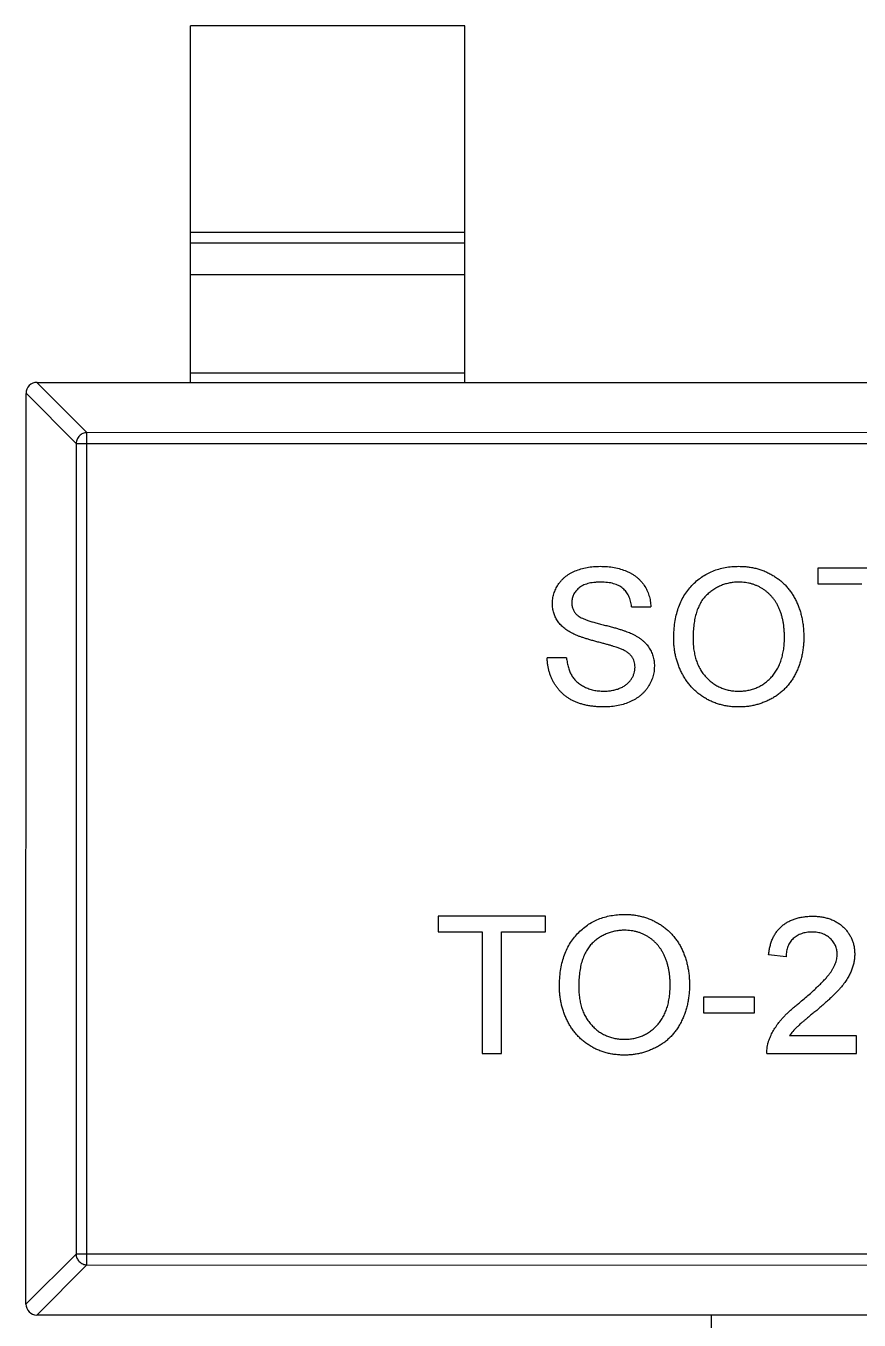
# Model space of a CAD drawing. Header units: millimetres. Extents: x 453.6 to 545.9, y 214.7 to 294.3.
# Drawn here: x 494.655 to 496.174, y 275.284 to 277.643 of the extents above; entities that cross this region are included whole.
import ezdxf

# ---------------------------------------------------------------- set-up
doc = ezdxf.new("R2010")
doc.units = ezdxf.units.MM
doc.header["$LTSCALE"] = 30.734
doc.layers.get('0').update_dxf_attribs({"linetype": 'CONTINUOUS'})

msp = doc.modelspace()

# ---------------------------------------------------------------- linework, layer by layer
at = {"linetype": 'Continuous'}
for p, q in [((494.9551, 276.9929), (494.9552, 277.6429)), ((495.4552, 277.6428), (494.9552, 277.6429)), ((495.4551, 276.9928), (495.4552, 277.6428)), ((494.9551, 277.2668), (495.4551, 277.2667)), ((495.4551, 277.2469), (494.9551, 277.247)), ((495.4551, 277.1889), (494.9551, 277.189)), ((494.9551, 277.0107), (495.4551, 277.0106)), ((494.6548, 275.313), (494.6551, 276.973)), ((494.7465, 276.8818), (494.6551, 276.9733)), ((494.6748, 276.993), (494.7662, 276.9015)), ((494.6751, 276.993), (497.6351, 276.9925)), ((494.7659, 275.3844), (494.7662, 276.9015)), ((497.544, 276.901), (494.7662, 276.9015)), ((494.7465, 276.8818), (494.7462, 275.4041)), ((494.7465, 276.8818), (497.5637, 276.8813)), ((496.099, 276.6546), (496.099, 276.6257)), ((496.2945, 276.6545), (496.099, 276.6546)), ((496.099, 276.6257), (496.1791, 276.6257)), ((495.7592, 276.5841), (495.7945, 276.5841)), ((495.6406, 276.4912), (495.6054, 276.4912)), ((495.4066, 276.0201), (495.4065, 275.9912)), ((495.6021, 276.02), (495.4066, 276.0201)), ((495.6021, 275.9912), (495.6021, 276.02)), ((495.4065, 275.9912), (495.4867, 275.9912)), ((495.4867, 275.9912), (495.4866, 275.77)), ((495.5219, 275.77), (495.5219, 275.9912)), ((495.5219, 275.9912), (495.6021, 275.9912)), ((496.0412, 275.9462), (496.0091, 275.9494)), ((495.8905, 275.8725), (495.8905, 275.8437)), ((495.9835, 275.8725), (495.8905, 275.8725)), ((495.9834, 275.8437), (495.9835, 275.8725)), ((495.8905, 275.8437), (495.9834, 275.8437)), ((496.1693, 275.802), (496.047, 275.802)), ((496.1693, 275.7699), (496.1693, 275.802)), ((495.4866, 275.77), (495.5219, 275.77)), ((496.0059, 275.77), (496.1693, 275.7699)), ((494.6548, 275.3127), (494.7462, 275.4041)), ((497.5634, 275.4036), (494.7462, 275.4041)), ((494.7659, 275.3844), (494.6745, 275.293)), ((494.7659, 275.3844), (497.5437, 275.3839)), ((497.6348, 275.2925), (494.6748, 275.293)), ((495.9047, 274.6428), (495.9048, 275.2928))]:
    msp.add_line(p, q, dxfattribs=at)
for centre, start, end in [((494.6751, 276.973), 89.9899, 179.9899), ((494.6748, 275.313), 179.9899, 269.9899)]:
    msp.add_arc(centre, 0.02, start, end, dxfattribs=at)
for points, knots in [([(494.7662, 276.9015), (494.7637, 276.9015), (494.7586, 276.9003), (494.7521, 276.8959), (494.7477, 276.8895), (494.7466, 276.8844), (494.7465, 276.8818)], [0, 0, 0, 0, 0.249032, 0.5, 0.750968, 1, 1, 1, 1]), ([(495.615, 276.5894), (495.6151, 276.5925), (495.6153, 276.5986), (495.6174, 276.6077), (495.6208, 276.6164), (495.6246, 276.6233), (495.6283, 276.6285), (495.6314, 276.6323), (495.6349, 276.6358), (495.6386, 276.639), (495.6427, 276.642), (495.6469, 276.6448), (495.6516, 276.6472), (495.6582, 276.6502), (495.667, 276.6533), (495.6781, 276.6559), (495.6898, 276.6575), (495.6977, 276.6577), (495.7018, 276.6578)], [0, 0, 0, 0, 0.074995, 0.149165, 0.223664, 0.300412, 0.33957, 0.378921, 0.418096, 0.45823, 0.498427, 0.539708, 0.582216, 0.625824, 0.715481, 0.807384, 0.901634, 1, 1, 1, 1]), ([(495.7018, 276.6578), (495.7062, 276.6577), (495.7149, 276.6575), (495.7275, 276.6559), (495.7392, 276.653), (495.7484, 276.6499), (495.7552, 276.6466), (495.76, 276.6441), (495.7645, 276.6412), (495.7687, 276.6381), (495.7726, 276.6347), (495.7761, 276.631), (495.7795, 276.6272), (495.7834, 276.6216), (495.7876, 276.6142), (495.7912, 276.6047), (495.7937, 276.5946), (495.7942, 276.5876), (495.7945, 276.5841)], [0, 0, 0, 0, 0.100475, 0.195644, 0.286083, 0.372983, 0.415026, 0.456052, 0.495939, 0.535566, 0.574087, 0.612519, 0.651081, 0.689513, 0.766237, 0.84235, 0.919974, 1, 1, 1, 1]), ([(495.8361, 276.5263), (495.8362, 276.5313), (495.8364, 276.5411), (495.838, 276.5553), (495.8405, 276.5687), (495.8442, 276.5812), (495.8489, 276.5929), (495.8545, 276.6038), (495.8614, 276.6138), (495.8691, 276.623), (495.8777, 276.6311), (495.8869, 276.6383), (495.8968, 276.6443), (495.9072, 276.6493), (495.9183, 276.6531), (495.93, 276.6558), (495.9422, 276.6575), (495.9506, 276.6577), (495.9549, 276.6578)], [0, 0, 0, 0, 0.075226, 0.146575, 0.2145, 0.27953, 0.342403, 0.403496, 0.463762, 0.523864, 0.583252, 0.641302, 0.698898, 0.756295, 0.814628, 0.874325, 0.935783, 1, 1, 1, 1]), ([(495.9549, 276.6578), (495.9577, 276.6577), (495.9633, 276.6576), (495.9716, 276.6569), (495.9797, 276.6556), (495.9875, 276.6538), (495.9952, 276.6514), (496.0026, 276.6487), (496.0098, 276.6453), (496.0168, 276.6414), (496.0235, 276.6371), (496.0298, 276.6324), (496.0357, 276.6273), (496.0412, 276.6218), (496.0462, 276.6158), (496.0509, 276.6095), (496.0551, 276.6028), (496.0589, 276.5956), (496.0623, 276.5882), (496.0652, 276.5805), (496.0677, 276.5725), (496.0698, 276.5643), (496.0713, 276.5559), (496.0725, 276.5472), (496.0731, 276.5382), (496.0733, 276.5322), (496.0733, 276.5292)], [0, 0, 0, 0, 0.043099, 0.085587, 0.126908, 0.167967, 0.20845, 0.249025, 0.289281, 0.33001, 0.370598, 0.410466, 0.450033, 0.489688, 0.529116, 0.569037, 0.609703, 0.650759, 0.692509, 0.734219, 0.776707, 0.819552, 0.863351, 0.907839, 0.953334, 1, 1, 1, 1]), ([(495.7032, 276.629), (495.701, 276.629), (495.6967, 276.6289), (495.6904, 276.6283), (495.6847, 276.6275), (495.6794, 276.6263), (495.6746, 276.6248), (495.6702, 276.623), (495.6663, 276.6207), (495.6629, 276.6181), (495.6599, 276.6153), (495.6574, 276.6123), (495.6551, 276.6093), (495.6533, 276.606), (495.6519, 276.6026), (495.651, 276.5991), (495.6503, 276.5954), (495.6503, 276.593), (495.6502, 276.5917)], [0, 0, 0, 0, 0.091511, 0.177143, 0.257108, 0.331198, 0.400592, 0.465625, 0.526973, 0.585443, 0.641399, 0.695044, 0.746782, 0.796959, 0.847545, 0.897439, 0.947649, 1, 1, 1, 1]), ([(495.7592, 276.5841), (495.759, 276.5859), (495.7586, 276.5894), (495.7575, 276.5945), (495.7559, 276.5992), (495.7542, 276.6036), (495.752, 276.6076), (495.7495, 276.6113), (495.7466, 276.6146), (495.7433, 276.6177), (495.7397, 276.6204), (495.7357, 276.6227), (495.7312, 276.6246), (495.7264, 276.6262), (495.7212, 276.6275), (495.7155, 276.6284), (495.7095, 276.6288), (495.7053, 276.6289), (495.7032, 276.629)], [0, 0, 0, 0, 0.067155, 0.131403, 0.192732, 0.251253, 0.307704, 0.362699, 0.417778, 0.472304, 0.527873, 0.58523, 0.645057, 0.707952, 0.774434, 0.84494, 0.920404, 1, 1, 1, 1]), ([(495.9551, 276.6289), (495.9523, 276.6289), (495.9467, 276.6288), (495.9386, 276.6275), (495.9307, 276.6257), (495.9231, 276.6232), (495.9159, 276.6198), (495.909, 276.6156), (495.9023, 276.6108), (495.8959, 276.6053), (495.89, 276.5989), (495.885, 276.5913), (495.8808, 276.5828), (495.8773, 276.5733), (495.8746, 276.5629), (495.8728, 276.5514), (495.8716, 276.539), (495.8715, 276.5304), (495.8714, 276.5259)], [0, 0, 0, 0, 0.055943, 0.110382, 0.164048, 0.216759, 0.269601, 0.323009, 0.377581, 0.433449, 0.490922, 0.550625, 0.613117, 0.679861, 0.751358, 0.828261, 0.910795, 1, 1, 1, 1]), ([(496.0381, 276.5294), (496.038, 276.5319), (496.038, 276.5367), (496.0374, 276.5439), (496.0367, 276.5508), (496.0356, 276.5575), (496.0341, 276.5639), (496.0325, 276.5702), (496.0304, 276.5761), (496.0281, 276.5818), (496.0254, 276.5873), (496.0225, 276.5924), (496.0192, 276.5972), (496.0157, 276.6018), (496.0118, 276.6059), (496.0077, 276.6098), (496.0033, 276.6134), (495.9986, 276.6166), (495.9937, 276.6195), (495.9886, 276.622), (495.9834, 276.6242), (495.978, 276.6259), (495.9725, 276.6272), (495.9668, 276.6283), (495.961, 276.6288), (495.9571, 276.6289), (495.9551, 276.6289)], [0, 0, 0, 0, 0.050852, 0.099752, 0.147438, 0.194086, 0.239171, 0.28334, 0.326577, 0.368936, 0.410572, 0.451051, 0.490877, 0.530044, 0.568937, 0.607578, 0.64642, 0.685679, 0.724799, 0.763513, 0.802173, 0.84074, 0.879649, 0.919071, 0.959098, 1, 1, 1, 1]), ([(495.6519, 276.5353), (495.6489, 276.5369), (495.6433, 276.54), (495.6356, 276.5455), (495.6292, 276.5516), (495.624, 276.5583), (495.6199, 276.5654), (495.6171, 276.5731), (495.6153, 276.5811), (495.6151, 276.5866), (495.615, 276.5894)], [0, 0, 0, 0, 0.144805, 0.279512, 0.406394, 0.527502, 0.645393, 0.761885, 0.878942, 1, 1, 1, 1]), ([(495.6502, 276.5917), (495.6503, 276.5895), (495.6505, 276.5854), (495.6523, 276.5794), (495.6551, 276.574), (495.6578, 276.5711), (495.6592, 276.5696)], [0, 0, 0, 0, 0.262741, 0.509957, 0.753327, 1, 1, 1, 1]), ([(495.6592, 276.5696), (495.6601, 276.5689), (495.662, 276.5672), (495.6656, 276.565), (495.67, 276.5629), (495.6753, 276.5607), (495.6815, 276.5585), (495.6886, 276.5562), (495.6965, 276.554), (495.7051, 276.5518), (495.7138, 276.5497), (495.7221, 276.5475), (495.7297, 276.5455), (495.7366, 276.5435), (495.7428, 276.5415), (495.7483, 276.5396), (495.7531, 276.5378), (495.7561, 276.5366), (495.7575, 276.536)], [0, 0, 0, 0, 0.032743, 0.07241, 0.119611, 0.174673, 0.237345, 0.308352, 0.38763, 0.474784, 0.563332, 0.645136, 0.720203, 0.789134, 0.851497, 0.907331, 0.956969, 1, 1, 1, 1]), ([(495.739, 276.5076), (495.7381, 276.508), (495.7361, 276.5088), (495.7327, 276.5099), (495.7286, 276.5113), (495.7239, 276.5127), (495.7184, 276.5143), (495.7122, 276.516), (495.7053, 276.5178), (495.6979, 276.5198), (495.6905, 276.5217), (495.6833, 276.5237), (495.6768, 276.5258), (495.6708, 276.5277), (495.6653, 276.5296), (495.6603, 276.5315), (495.6559, 276.5334), (495.6532, 276.5347), (495.6519, 276.5353)], [0, 0, 0, 0, 0.0312, 0.070487, 0.117215, 0.171576, 0.234122, 0.303963, 0.382156, 0.467646, 0.554335, 0.635074, 0.710037, 0.779092, 0.842966, 0.901001, 0.953246, 1, 1, 1, 1]), ([(495.7575, 276.536), (495.7593, 276.5352), (495.7628, 276.5336), (495.7678, 276.5308), (495.7725, 276.5279), (495.7768, 276.5248), (495.7807, 276.5216), (495.7843, 276.5182), (495.7875, 276.5146), (495.7903, 276.5108), (495.7928, 276.5069), (495.795, 276.5029), (495.7967, 276.4987), (495.7983, 276.4943), (495.7994, 276.4898), (495.8003, 276.4852), (495.8008, 276.4804), (495.8008, 276.4772), (495.8009, 276.4756)], [0, 0, 0, 0, 0.074931, 0.147078, 0.216364, 0.282503, 0.346688, 0.408836, 0.469262, 0.528432, 0.587001, 0.644416, 0.702189, 0.759767, 0.81849, 0.877633, 0.93802, 1, 1, 1, 1]), ([(495.9547, 276.4014), (495.9518, 276.4014), (495.9461, 276.4015), (495.9377, 276.4023), (495.9295, 276.4036), (495.9216, 276.4055), (495.9138, 276.4079), (495.9063, 276.4108), (495.8991, 276.4142), (495.8921, 276.4182), (495.8854, 276.4226), (495.8791, 276.4274), (495.8733, 276.4326), (495.8679, 276.4383), (495.8628, 276.4442), (495.8582, 276.4506), (495.854, 276.4573), (495.8503, 276.4644), (495.8469, 276.4717), (495.8441, 276.4792), (495.8416, 276.4868), (495.8396, 276.4945), (495.838, 276.5023), (495.837, 276.5102), (495.8362, 276.5182), (495.8362, 276.5236), (495.8361, 276.5263)], [0, 0, 0, 0, 0.044697, 0.088534, 0.131409, 0.173814, 0.215715, 0.257247, 0.298848, 0.340604, 0.382029, 0.42297, 0.463632, 0.504048, 0.544591, 0.584964, 0.626265, 0.667979, 0.709943, 0.751382, 0.792619, 0.833948, 0.875008, 0.916446, 0.957907, 1, 1, 1, 1]), ([(495.8714, 276.5259), (495.8714, 276.5223), (495.8715, 276.5152), (495.8727, 276.505), (495.8746, 276.4953), (495.8771, 276.4862), (495.8805, 276.4777), (495.8845, 276.4697), (495.8894, 276.4624), (495.8949, 276.4558), (495.901, 276.4498), (495.9075, 276.4445), (495.9145, 276.4401), (495.9217, 276.4365), (495.9294, 276.4337), (495.9375, 276.4317), (495.9459, 276.4304), (495.9516, 276.4303), (495.9546, 276.4302)], [0, 0, 0, 0, 0.075964, 0.148125, 0.217201, 0.2833, 0.347202, 0.4093, 0.470426, 0.531588, 0.591739, 0.650258, 0.707303, 0.764208, 0.821148, 0.879119, 0.938423, 1, 1, 1, 1]), ([(495.9546, 276.4302), (495.9575, 276.4303), (495.9634, 276.4304), (495.9719, 276.4317), (495.98, 276.4337), (495.9878, 276.4365), (495.9951, 276.4402), (496.0021, 276.4446), (496.0085, 276.45), (496.0147, 276.456), (496.0202, 276.4628), (496.025, 276.4703), (496.029, 276.4785), (496.0324, 276.4874), (496.0349, 276.497), (496.0368, 276.5072), (496.0379, 276.5181), (496.038, 276.5256), (496.0381, 276.5294)], [0, 0, 0, 0, 0.061055, 0.119545, 0.176806, 0.232956, 0.288583, 0.344667, 0.401662, 0.46054, 0.520477, 0.581213, 0.643431, 0.707961, 0.775371, 0.846414, 0.921152, 1, 1, 1, 1]), ([(496.0733, 276.5292), (496.0733, 276.526), (496.0732, 276.5199), (496.0725, 276.5108), (496.0712, 276.502), (496.0696, 276.4935), (496.0674, 276.4852), (496.0648, 276.4771), (496.0617, 276.4692), (496.0582, 276.4617), (496.0542, 276.4545), (496.0498, 276.4477), (496.0449, 276.4414), (496.0398, 276.4355), (496.0341, 276.4301), (496.0281, 276.4251), (496.0217, 276.4206), (496.0149, 276.4166), (496.0079, 276.413), (496.0007, 276.4099), (495.9934, 276.4072), (495.9859, 276.4051), (495.9783, 276.4034), (495.9706, 276.4022), (495.9627, 276.4015), (495.9574, 276.4014), (495.9547, 276.4014)], [0, 0, 0, 0, 0.04756, 0.093962, 0.139112, 0.183626, 0.227457, 0.270703, 0.313611, 0.35626, 0.398366, 0.439557, 0.480045, 0.519888, 0.559658, 0.599421, 0.639208, 0.679668, 0.72002, 0.759859, 0.79956, 0.839199, 0.878956, 0.918794, 0.959083, 1, 1, 1, 1]), ([(495.7656, 276.4739), (495.7655, 276.4757), (495.7654, 276.4792), (495.7643, 276.4844), (495.7622, 276.4891), (495.7596, 276.4935), (495.7559, 276.4976), (495.7512, 276.5014), (495.7455, 276.5048), (495.7412, 276.5066), (495.739, 276.5076)], [0, 0, 0, 0, 0.117768, 0.230176, 0.339843, 0.450625, 0.566943, 0.696021, 0.839438, 1, 1, 1, 1]), ([(495.7101, 276.4014), (495.7073, 276.4014), (495.702, 276.4015), (495.6942, 276.402), (495.6867, 276.4028), (495.6795, 276.4039), (495.6727, 276.4054), (495.6662, 276.4073), (495.66, 276.4093), (495.6542, 276.4118), (495.6487, 276.4146), (495.6435, 276.4177), (495.6386, 276.4212), (495.6341, 276.425), (495.6297, 276.4291), (495.6258, 276.4336), (495.6221, 276.4384), (495.6187, 276.4435), (495.6158, 276.4488), (495.6131, 276.4543), (495.6108, 276.4601), (495.609, 276.466), (495.6075, 276.472), (495.6064, 276.4782), (495.6056, 276.4846), (495.6054, 276.489), (495.6054, 276.4912)], [0, 0, 0, 0, 0.052493, 0.102825, 0.151397, 0.198033, 0.242876, 0.285999, 0.327849, 0.368395, 0.407852, 0.446838, 0.485166, 0.523341, 0.561602, 0.59992, 0.638496, 0.677791, 0.71729, 0.756605, 0.796068, 0.835886, 0.875714, 0.916263, 0.95776, 1, 1, 1, 1]), ([(495.6406, 276.4912), (495.641, 276.488), (495.6417, 276.4819), (495.6438, 276.4733), (495.6465, 276.4656), (495.6498, 276.4586), (495.6542, 276.4524), (495.6595, 276.4469), (495.666, 276.4421), (495.6732, 276.4379), (495.6813, 276.4345), (495.6899, 276.432), (495.6991, 276.4305), (495.7053, 276.4304), (495.7085, 276.4303)], [0, 0, 0, 0, 0.093796, 0.180188, 0.260363, 0.334847, 0.407093, 0.481448, 0.559271, 0.64227, 0.728586, 0.815978, 0.906035, 1, 1, 1, 1]), ([(495.7085, 276.4303), (495.7113, 276.4303), (495.7168, 276.4304), (495.7248, 276.4316), (495.7323, 276.4334), (495.7392, 276.436), (495.7455, 276.4392), (495.7509, 276.4431), (495.7555, 276.4474), (495.7592, 276.4524), (495.762, 276.4576), (495.7641, 276.4629), (495.7654, 276.4684), (495.7655, 276.472), (495.7656, 276.4739)], [0, 0, 0, 0, 0.105584, 0.205868, 0.300947, 0.393002, 0.480949, 0.562874, 0.641461, 0.717742, 0.791772, 0.862716, 0.931777, 1, 1, 1, 1]), ([(495.8009, 276.4756), (495.8007, 276.4723), (495.8005, 276.4658), (495.7982, 276.4563), (495.7947, 276.447), (495.7906, 276.4396), (495.7867, 276.434), (495.7835, 276.43), (495.7799, 276.4263), (495.776, 276.4227), (495.7718, 276.4194), (495.7673, 276.4164), (495.7625, 276.4136), (495.7556, 276.4102), (495.7465, 276.4066), (495.7349, 276.4036), (495.7227, 276.4017), (495.7143, 276.4015), (495.7101, 276.4014)], [0, 0, 0, 0, 0.074816, 0.148535, 0.223872, 0.301297, 0.340894, 0.38034, 0.420127, 0.45995, 0.500831, 0.541907, 0.584439, 0.62808, 0.717267, 0.80786, 0.901925, 1, 1, 1, 1]), ([(495.6277, 275.8917), (495.6278, 275.8967), (495.6279, 275.9065), (495.6295, 275.9207), (495.6321, 275.9341), (495.6358, 275.9466), (495.6404, 275.9583), (495.6461, 275.9693), (495.6529, 275.9793), (495.6607, 275.9884), (495.6693, 275.9965), (495.6785, 276.0038), (495.6883, 276.0098), (495.6988, 276.0147), (495.7099, 276.0185), (495.7215, 276.0212), (495.7338, 276.0229), (495.7422, 276.0231), (495.7464, 276.0232)], [0, 0, 0, 0, 0.075226, 0.146575, 0.2145, 0.27953, 0.342403, 0.403496, 0.463762, 0.523864, 0.583252, 0.641302, 0.698898, 0.756295, 0.814628, 0.874325, 0.935783, 1, 1, 1, 1]), ([(495.7464, 276.0232), (495.7493, 276.0232), (495.7549, 276.0231), (495.7632, 276.0223), (495.7712, 276.021), (495.7791, 276.0192), (495.7867, 276.0169), (495.7942, 276.0141), (495.8014, 276.0107), (495.8084, 276.0068), (495.8151, 276.0026), (495.8214, 275.9978), (495.8272, 275.9927), (495.8328, 275.9872), (495.8378, 275.9812), (495.8425, 275.9749), (495.8467, 275.9682), (495.8505, 275.961), (495.8539, 275.9536), (495.8568, 275.9459), (495.8593, 275.9379), (495.8614, 275.9297), (495.8629, 275.9213), (495.8641, 275.9126), (495.8647, 275.9037), (495.8648, 275.8976), (495.8649, 275.8946)], [0, 0, 0, 0, 0.043099, 0.085587, 0.126908, 0.167967, 0.20845, 0.249025, 0.289281, 0.33001, 0.370598, 0.410466, 0.450033, 0.489688, 0.529116, 0.569037, 0.609703, 0.650759, 0.692509, 0.734219, 0.776707, 0.819552, 0.863351, 0.907839, 0.953334, 1, 1, 1, 1]), ([(496.0091, 275.9494), (496.0094, 275.9522), (496.0101, 275.9577), (496.0117, 275.9655), (496.0139, 275.9729), (496.0166, 275.9797), (496.0199, 275.986), (496.0237, 275.9919), (496.0282, 275.9972), (496.0331, 276.002), (496.0385, 276.0062), (496.0445, 276.0099), (496.0509, 276.013), (496.0577, 276.0156), (496.0649, 276.0175), (496.0726, 276.0189), (496.0808, 276.0198), (496.0864, 276.0199), (496.0892, 276.0199)], [0, 0, 0, 0, 0.070675, 0.137493, 0.201473, 0.262869, 0.32255, 0.380737, 0.43822, 0.495487, 0.553484, 0.611346, 0.670644, 0.731587, 0.794183, 0.859445, 0.928208, 1, 1, 1, 1]), ([(496.0892, 276.0199), (496.0921, 276.0199), (496.0978, 276.0198), (496.106, 276.0188), (496.1137, 276.0173), (496.121, 276.0151), (496.1279, 276.0123), (496.1342, 276.0089), (496.1401, 276.0049), (496.1455, 276.0002), (496.1503, 275.9951), (496.1546, 275.9897), (496.1581, 275.9839), (496.1611, 275.9779), (496.1634, 275.9716), (496.165, 275.965), (496.166, 275.958), (496.1661, 275.9533), (496.1662, 275.9509)], [0, 0, 0, 0, 0.074712, 0.145539, 0.213339, 0.278615, 0.342094, 0.40389, 0.465063, 0.526577, 0.587328, 0.64638, 0.704345, 0.761672, 0.819418, 0.878039, 0.937796, 1, 1, 1, 1]), ([(495.7466, 275.9944), (495.7438, 275.9943), (495.7383, 275.9942), (495.7301, 275.993), (495.7223, 275.9911), (495.7147, 275.9886), (495.7074, 275.9852), (495.7005, 275.9811), (495.6938, 275.9763), (495.6875, 275.9707), (495.6816, 275.9643), (495.6766, 275.9567), (495.6724, 275.9482), (495.6689, 275.9388), (495.6662, 275.9283), (495.6643, 275.9168), (495.6632, 275.9044), (495.663, 275.8958), (495.6629, 275.8913)], [0, 0, 0, 0, 0.055943, 0.110382, 0.164048, 0.216759, 0.269601, 0.323009, 0.377581, 0.433449, 0.490922, 0.550625, 0.613117, 0.679861, 0.751358, 0.828261, 0.910795, 1, 1, 1, 1]), ([(495.8296, 275.8948), (495.8296, 275.8973), (495.8295, 275.9022), (495.829, 275.9093), (495.8283, 275.9162), (495.8272, 275.9229), (495.8257, 275.9294), (495.824, 275.9356), (495.822, 275.9415), (495.8196, 275.9473), (495.817, 275.9527), (495.814, 275.9578), (495.8108, 275.9626), (495.8073, 275.9672), (495.8034, 275.9713), (495.7993, 275.9752), (495.7948, 275.9788), (495.7902, 275.982), (495.7853, 275.9849), (495.7802, 275.9874), (495.775, 275.9896), (495.7696, 275.9913), (495.7641, 275.9927), (495.7584, 275.9937), (495.7526, 275.9942), (495.7486, 275.9943), (495.7466, 275.9944)], [0, 0, 0, 0, 0.050852, 0.099752, 0.147438, 0.194086, 0.239171, 0.28334, 0.326577, 0.368936, 0.410572, 0.451051, 0.490877, 0.530044, 0.568937, 0.607578, 0.64642, 0.685679, 0.724799, 0.763513, 0.802173, 0.84074, 0.879649, 0.919071, 0.959098, 1, 1, 1, 1]), ([(496.0885, 275.9911), (496.0868, 275.9911), (496.0834, 275.991), (496.0784, 275.9904), (496.0737, 275.9895), (496.0693, 275.9882), (496.0651, 275.9865), (496.0612, 275.9844), (496.0575, 275.9821), (496.0541, 275.9792), (496.0511, 275.9761), (496.0484, 275.9727), (496.0462, 275.969), (496.0444, 275.965), (496.043, 275.9607), (496.0419, 275.9561), (496.0413, 275.9513), (496.0412, 275.9479), (496.0412, 275.9462)], [0, 0, 0, 0, 0.070696, 0.138358, 0.20337, 0.2657, 0.327256, 0.386512, 0.445858, 0.505173, 0.56378, 0.622343, 0.680824, 0.739795, 0.800801, 0.864239, 0.930631, 1, 1, 1, 1]), ([(496.1341, 275.9506), (496.1341, 275.952), (496.134, 275.9548), (496.1334, 275.9588), (496.1325, 275.9627), (496.131, 275.9664), (496.1293, 275.9699), (496.127, 275.9733), (496.1245, 275.9764), (496.1215, 275.9794), (496.1183, 275.9822), (496.1147, 275.9845), (496.111, 275.9866), (496.1069, 275.9883), (496.1027, 275.9895), (496.0982, 275.9904), (496.0934, 275.991), (496.0902, 275.9911), (496.0885, 275.9911)], [0, 0, 0, 0, 0.061762, 0.121174, 0.179421, 0.236843, 0.294322, 0.353191, 0.412721, 0.474522, 0.537057, 0.599591, 0.662367, 0.725246, 0.790316, 0.857724, 0.927232, 1, 1, 1, 1]), ([(496.0669, 275.8634), (496.0701, 275.8661), (496.0763, 275.8714), (496.085, 275.8791), (496.093, 275.8863), (496.1001, 275.893), (496.1064, 275.8993), (496.1119, 275.9051), (496.1166, 275.9103), (496.1205, 275.9152), (496.1237, 275.9198), (496.1265, 275.9243), (496.1288, 275.9288), (496.1307, 275.9332), (496.1323, 275.9376), (496.1333, 275.942), (496.134, 275.9463), (496.1341, 275.9492), (496.1341, 275.9506)], [0, 0, 0, 0, 0.11141, 0.214526, 0.309417, 0.396087, 0.474284, 0.544374, 0.60642, 0.660582, 0.709794, 0.756451, 0.800767, 0.843168, 0.884295, 0.923885, 0.962359, 1, 1, 1, 1]), ([(496.1662, 275.9509), (496.1661, 275.9484), (496.1659, 275.9435), (496.1649, 275.9361), (496.163, 275.9288), (496.1606, 275.9214), (496.1572, 275.9141), (496.153, 275.9065), (496.1478, 275.8989), (496.1428, 275.8923), (496.1381, 275.8869), (496.1339, 275.8824), (496.1291, 275.8776), (496.1239, 275.8724), (496.1179, 275.8669), (496.1114, 275.861), (496.1043, 275.8548), (496.0993, 275.8505), (496.0968, 275.8484)], [0, 0, 0, 0, 0.057945, 0.116018, 0.174826, 0.234683, 0.296827, 0.364061, 0.436192, 0.51426, 0.556976, 0.604856, 0.657675, 0.715751, 0.77884, 0.847501, 0.921228, 1, 1, 1, 1]), ([(495.7463, 275.7668), (495.7434, 275.7668), (495.7377, 275.7669), (495.7293, 275.7678), (495.7211, 275.769), (495.7131, 275.7709), (495.7054, 275.7733), (495.6979, 275.7762), (495.6906, 275.7796), (495.6836, 275.7836), (495.677, 275.788), (495.6707, 275.7928), (495.6648, 275.798), (495.6594, 275.8037), (495.6543, 275.8096), (495.6498, 275.816), (495.6455, 275.8227), (495.6418, 275.8298), (495.6385, 275.8372), (495.6356, 275.8447), (495.6332, 275.8522), (495.6312, 275.8599), (495.6296, 275.8677), (495.6285, 275.8756), (495.6278, 275.8836), (495.6277, 275.889), (495.6277, 275.8917)], [0, 0, 0, 0, 0.044697, 0.088534, 0.131409, 0.173814, 0.215715, 0.257247, 0.298848, 0.340604, 0.382029, 0.42297, 0.463632, 0.504048, 0.544591, 0.584964, 0.626265, 0.667979, 0.709943, 0.751382, 0.792619, 0.833948, 0.875008, 0.916446, 0.957907, 1, 1, 1, 1]), ([(495.6629, 275.8913), (495.663, 275.8877), (495.6631, 275.8807), (495.6643, 275.8704), (495.6661, 275.8607), (495.6686, 275.8516), (495.672, 275.8431), (495.6761, 275.8352), (495.6809, 275.8279), (495.6865, 275.8212), (495.6926, 275.8152), (495.6991, 275.8099), (495.706, 275.8055), (495.7133, 275.8019), (495.721, 275.7991), (495.729, 275.7971), (495.7374, 275.7959), (495.7432, 275.7957), (495.7461, 275.7956)], [0, 0, 0, 0, 0.075964, 0.148125, 0.217201, 0.2833, 0.347202, 0.4093, 0.470426, 0.531588, 0.591739, 0.650258, 0.707303, 0.764208, 0.821148, 0.879119, 0.938423, 1, 1, 1, 1]), ([(495.7461, 275.7956), (495.7491, 275.7957), (495.7549, 275.7959), (495.7635, 275.7971), (495.7716, 275.7992), (495.7794, 275.8019), (495.7867, 275.8057), (495.7936, 275.81), (495.8001, 275.8154), (495.8062, 275.8214), (495.8117, 275.8282), (495.8166, 275.8357), (495.8205, 275.844), (495.824, 275.8528), (495.8265, 275.8624), (495.8283, 275.8726), (495.8294, 275.8835), (495.8295, 275.891), (495.8296, 275.8948)], [0, 0, 0, 0, 0.061055, 0.119545, 0.176806, 0.232956, 0.288583, 0.344667, 0.401662, 0.46054, 0.520477, 0.581213, 0.643431, 0.707961, 0.775371, 0.846414, 0.921152, 1, 1, 1, 1]), ([(495.8649, 275.8946), (495.8648, 275.8915), (495.8647, 275.8853), (495.864, 275.8763), (495.8628, 275.8675), (495.8612, 275.8589), (495.859, 275.8506), (495.8564, 275.8425), (495.8533, 275.8347), (495.8497, 275.8271), (495.8457, 275.8199), (495.8413, 275.8131), (495.8365, 275.8068), (495.8313, 275.8009), (495.8257, 275.7955), (495.8197, 275.7905), (495.8133, 275.786), (495.8065, 275.782), (495.7995, 275.7785), (495.7923, 275.7753), (495.7849, 275.7727), (495.7775, 275.7705), (495.7698, 275.7689), (495.7621, 275.7676), (495.7542, 275.7669), (495.7489, 275.7668), (495.7463, 275.7668)], [0, 0, 0, 0, 0.04756, 0.093962, 0.139112, 0.183626, 0.227457, 0.270703, 0.313611, 0.35626, 0.398366, 0.439557, 0.480045, 0.519888, 0.559658, 0.599421, 0.639208, 0.679668, 0.72002, 0.759859, 0.79956, 0.839199, 0.878956, 0.918794, 0.959083, 1, 1, 1, 1]), ([(496.0092, 275.7922), (496.0103, 275.7951), (496.0125, 275.8011), (496.0168, 275.8097), (496.022, 275.8182), (496.027, 275.8252), (496.0316, 275.8308), (496.0354, 275.8351), (496.0397, 275.8396), (496.0444, 275.8441), (496.0494, 275.8488), (496.0548, 275.8536), (496.0607, 275.8585), (496.0648, 275.8618), (496.0669, 275.8634)], [0, 0, 0, 0, 0.100388, 0.204407, 0.310686, 0.422157, 0.480685, 0.543238, 0.6095, 0.679555, 0.753841, 0.831641, 0.913813, 1, 1, 1, 1]), ([(496.0968, 275.8484), (496.0946, 275.8466), (496.0904, 275.8432), (496.0845, 275.8383), (496.0791, 275.8337), (496.0743, 275.8298), (496.0702, 275.8262), (496.0665, 275.8231), (496.0636, 275.8204), (496.059, 275.8163), (496.0533, 275.8104), (496.0491, 275.8047), (496.047, 275.802)], [0, 0, 0, 0, 0.1242, 0.23683, 0.339495, 0.431254, 0.511455, 0.581223, 0.640495, 0.688308, 0.850333, 1, 1, 1, 1]), ([(496.0059, 275.77), (496.0059, 275.7719), (496.0059, 275.7757), (496.0065, 275.7813), (496.0075, 275.7868), (496.0087, 275.7904), (496.0092, 275.7922)], [0, 0, 0, 0, 0.252643, 0.50444, 0.750407, 1, 1, 1, 1]), ([(494.7462, 275.4041), (494.7463, 275.4015), (494.7475, 275.3965), (494.7519, 275.39), (494.7583, 275.3856), (494.7634, 275.3845), (494.7659, 275.3844)], [0, 0, 0, 0, 0.249032, 0.5, 0.750968, 1, 1, 1, 1])]:
    msp.add_open_spline(points, degree=3, knots=knots, dxfattribs=at)

doc.saveas('drawing.dxf')
